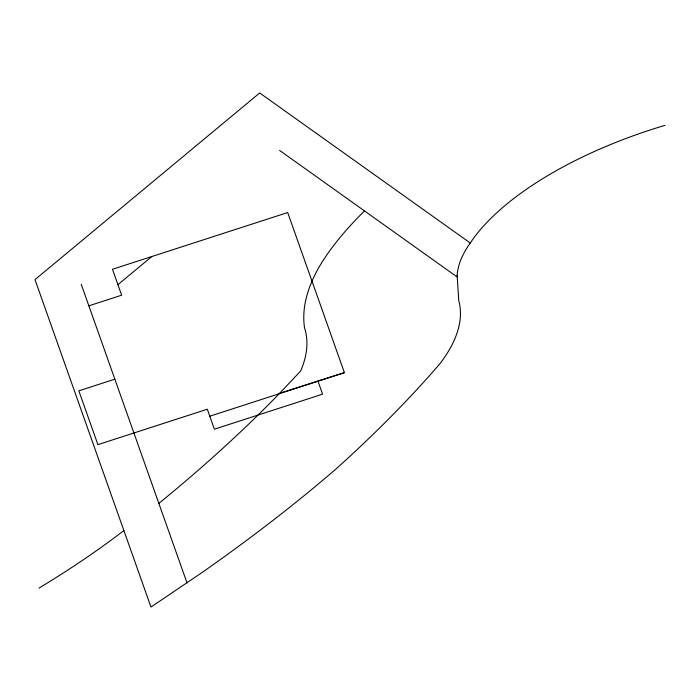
<?xml version="1.0" encoding="UTF-8"?>
<svg xmlns="http://www.w3.org/2000/svg" width="700" height="700" viewBox="0 0 700 700"><rect width="100%" height="100%" fill="white"/><g stroke="black" fill="none" stroke-linecap="round" stroke-linejoin="round"><path stroke-width="1.05" d="M457.135 275.354L458.78 300.738A260.085 109.095 -17.6 0 1 439.81 363.877A1404.97 589.312 -17.6 0 1 336.131 468.86A1366.68 573.256 -17.6 0 1 201.093 573.186L150.972 607.049L35 279.624L259.7 92.951L470.26 243.014A261.826 113.059 -15.1 0 1 665 125.326M470.286 242.97L470.26 243.014A196.446 82.399 -17.6 0 0 457.135 275.354M158.847 503.387A1443.916 605.649 -17.6 0 0 279.694 393.251L300.58 371.105A275.328 115.482 -17.6 0 0 304.544 327.88A364.446 152.871 -17.6 0 1 310.047 285.959L312.69 279.598A364.446 152.871 -17.6 0 1 327.784 253.514A455.464 191.048 -17.6 0 1 364.516 210.936M117.941 284.672L151.812 256.533M123.874 530.548L119.551 533.864A626.92 262.964 -17.6 0 1 39.034 588.053M88.865 305.821L121.669 295.207L112.481 269.264L287.691 212.546L344.391 372.645L209.79 416.211M114.852 379.172L78.846 390.828L97.904 444.64L207.314 409.229L214.384 429.188L322.586 394.161L317.993 381.185M279.694 393.251L344.391 372.645M279.571 150.395L457.082 276.911M81.252 284.331L187.014 582.907"/></g></svg>
